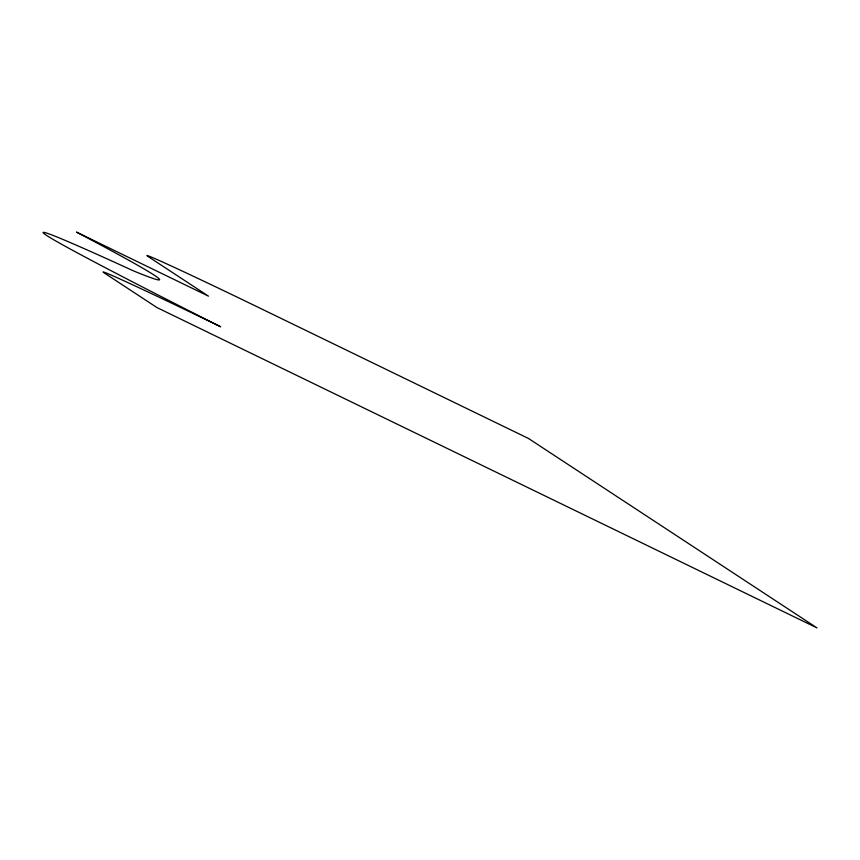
<?xml version="1.0" encoding="UTF-8"?>
<svg xmlns="http://www.w3.org/2000/svg" width="860" height="860" viewBox="0 0 860 860"><rect width="100%" height="100%" fill="white"/><g stroke="black" fill="none" stroke-linecap="round" stroke-linejoin="round"><path stroke-width="1.29" d="M528.545 438.503L264.547 310.374A147.823 2.322 26 0 0 147.737 256.28L208.464 296.152L76.465 232.093A912.632 14.33 26 0 1 133.214 270.771A583.757 9.17 26 0 0 220.687 326.789A147.823 2.322 26 0 0 103.877 272.695L157.004 307.59L817 627.908L528.545 438.503"/></g></svg>
